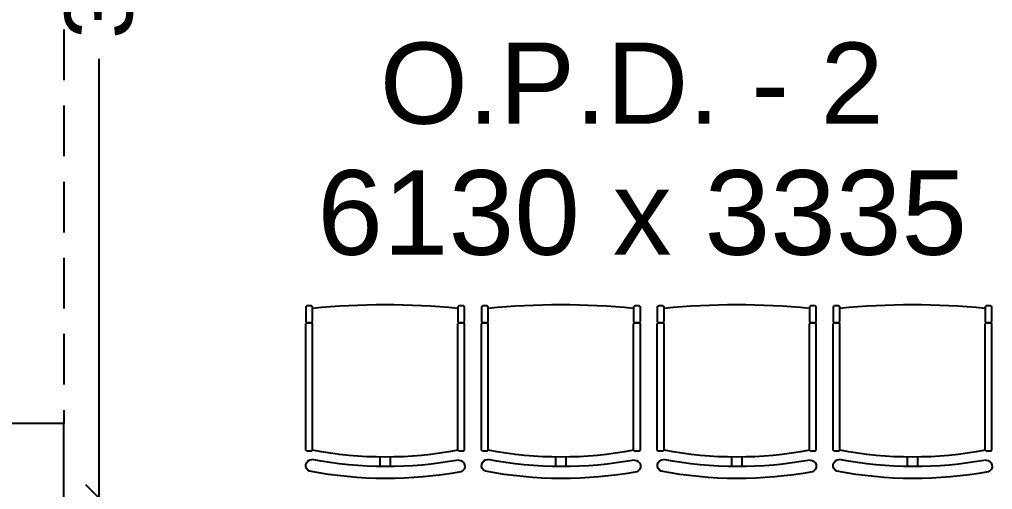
# Model space of a CAD drawing. Extents: x 6345096 to 6738923, y -6490958 to -6305885.
# Drawn here: x 6641668 to 6644547, y -6385465 to -6384075 of the extents above; entities that cross this region are included whole.
import ezdxf
from ezdxf.enums import TextEntityAlignment as Align

# ---------------------------------------------------------------- set-up
doc = ezdxf.new("R2010")
doc.units = 0
doc.header["$LTSCALE"] = 600
doc.header["$MEASUREMENT"] = 0
doc.header["$PDMODE"] = 35
doc.linetypes.add('HIDDEN', pattern=[0.375, 0.25, -0.125])
doc.layers.get('0').update_dxf_attribs({"linetype": 'CONTINUOUS'})
doc.layers.get('Defpoints').update_dxf_attribs({"linetype": 'CONTINUOUS'})
for name, color, linetype in [('furniture', 33, 'CONTINUOUS'), ('HS', 251, 'CONTINUOUS'), ('LA-column', 3, 'CONTINUOUS'), ('Room Dim', 1, 'CONTINUOUS'), ('TEXT', 6, 'CONTINUOUS'), ('Walls', 7, 'CONTINUOUS'), ('Working Dim', 5, 'CONTINUOUS')]:
    doc.layers.add(name, color=color, linetype=linetype)
doc.styles.add('ari', font='arial.ttf')
doc.styles.add('ARIAL', font='arial.ttf')
doc.dimstyles.new('int. dim', dxfattribs={"dimtxt": 200, "dimasz": 80, "dimexe": 80, "dimexo": 0, "dimgap": 70, "dimtad": 0, "dimdec": 0, "dimzin": 12, "dimdsep": 46, "dimtxsty": 'ari', "dimblk": 'OBLIQUE', "dimcen": 2, "dimdle": 80, "dimclrd": 256, "dimclre": 256, "dimclrt": 6, "dimadec": 0, "dimazin": 0, "dimtfac": 1, "dimtdec": 0, "dimtix": 1, "dimtmove": 2, "dimatfit": 3, "dimfxl": 1, "dimtolj": 1, "dimtzin": 0, "dimlwd": -1, "dimlwe": -1, "dimarcsym": 0})

# ---------------------------------------------------------------- blocks, each defined once
blk = doc.blocks.new('A$C32852038')
at = {"layer": 'furniture', "color": 8}
for p, q in [((-231.7, -54), (-235, -57.2)), ((-235, -430.7), (-235, -57.2)), ((-231.7, -54), (-218.3, -54)), ((-215, -57.2), (-218.3, -54)), ((-215, -430.7), (-215, -57.2)), ((218.3, -54), (215, -57.2)), ((215, -430.7), (215, -57.2)), ((218.3, -54), (231.7, -54)), ((235, -57.2), (231.7, -54)), ((235, -430.7), (235, -57.2)), ((-231.7, -434), (-235, -430.7)), ((-218.3, -434), (-215, -430.7)), ((218.3, -434), (215, -430.7)), ((231.7, -434), (235, -430.7)), ((-231.7, -434), (-218.3, -434)), ((-15.7, -479.2), (-15.7, -451.1)), ((14.8, -479.2), (14.8, -451.1)), ((218.3, -434), (231.7, -434))]:
    blk.add_line(p, q, dxfattribs=at)
for points in [[(-235, -50.7), (-235, -7.2), (-231.7, -4), (-218.3, -4), (-215, -7.2), (-215, -50.7), (-218.3, -54), (-231.7, -54)], [(215, -50.7), (215, -7.2), (218.3, -4), (231.7, -4), (235, -7.2), (235, -50.7), (231.7, -54), (218.3, -54)]]:
    blk.add_lwpolyline(points, close=True, dxfattribs=at)
for centre, radius, start, end in [((0, -2191.6), 2191.6, 84.37, 95.63), ((0, 692.7), 1143.8, 259.1657, 280.8343), ((-217.4, -477.9), 18, 89.4431, 247.6466), ((-4.7, 698.8), 1178, 259.5839, 280.8292), ((216.8, -476.2), 18, 292.3534, 90.5569), ((-4.7, 698.8), 1213.3, 259.5771, 280.848)]:
    blk.add_arc(centre, radius, start, end, dxfattribs=at)
blk = doc.blocks.new('_Oblique')
at = {"color": 0, "linetype": 'ByBlock', "lineweight": -2}
blk.add_line((-0.5, -0.5), (0.5, 0.5), dxfattribs=at)
blk = doc.blocks.new('*D2171')
at = {"layer": 'Defpoints', "color": 0, "transparency": 16777216}
for p in [(6641689.4, -6382154.5), (6641689.4, -6385489.9), (6641903.9, -6385489.9)]:
    blk.add_point(p, dxfattribs=at)
at = {"layer": 'Working Dim', "transparency": 16777216}
for p, q in [((6641903.9, -6382074.5), (6641903.9, -6383452.9)), ((6641689.4, -6382154.5), (6641983.9, -6382154.5)), ((6641903.9, -6385569.9), (6641903.9, -6384191.5)), ((6641689.4, -6385489.9), (6641983.9, -6385489.9))]:
    blk.add_line(p, q, dxfattribs=at)
at = {"layer": 'Working Dim', "transparency": 16777216, "xscale": 80, "yscale": 80, "zscale": 80}
for p, rotation in [((6641903.9, -6382154.5), 90), ((6641903.9, -6385489.9), 270)]:
    blk.add_blockref('_Oblique', p, dxfattribs=dict(at, rotation=rotation))
at = {"layer": 'Working Dim', "color": 6, "transparency": 16777216, "insert": (6641903.9, -6383822.2), "char_height": 200, "attachment_point": 5, "rotation": 90, "style": 'ari'}
blk.add_mtext('\\A1;3335', dxfattribs=at)
blk = doc.blocks.new('A$C2CD672AE')
at = {"layer": 'Walls', "color": 8, "linetype": 'HIDDEN'}
blk.add_line((111480, 77719.3), (111480, 71154.2), dxfattribs=at)

msp = doc.modelspace()

# ---------------------------------------------------------------- linework, layer by layer
at = {"layer": 'LA-column', "color": 2, "elevation": 3.421}
msp.add_lwpolyline([(6641799.354, -6386019.668), (6641799.354, -6385269.668), (6641049.354, -6385269.668), (6641049.354, -6386019.668)], close=True, dxfattribs=at)

# ---------------------------------------------------------------- block references
at = {"layer": 'furniture', "xscale": -1}
for p in [(6642750.266, -6384917.739, 0.681), (6643270.266, -6384917.739, 0.681), (6643790.266, -6384917.739, 0.681), (6644310.266, -6384917.739, 0.681)]:
    msp.add_blockref('A$C32852038', p, dxfattribs=at)
at = {"layer": 'HS'}
msp.add_blockref('A$C2CD672AE', (6530319.294, -6456423.902, 8.17), dxfattribs=at)

# ---------------------------------------------------------------- texts
at = {"layer": 'Room Dim', "color": 1, "style": 'ari'}
msp.add_text('6130 x 3335', height=250, rotation=359.999984, dxfattribs=at).set_placement((6643510.627, -6384770.679, 1.377), align=Align.CENTER)
at = {"layer": 'TEXT', "color": 7, "style": 'ARIAL'}
msp.add_text('O.P.D. - 2', height=240, dxfattribs=at).set_placement((6643479.455, -6384383.343, 1.377), align=Align.CENTER)

# ---------------------------------------------------------------- dimensions: what is measured, and where the dimension line sits
at = {"layer": 'Working Dim', "color": 6}
dim = msp.add_linear_dim(base=(6641903.854, -6385489.852), p1=(6641689.422, -6382154.522), p2=(6641689.422, -6385489.852), angle=90, dimstyle='int. dim', override={"dimtxt": 200, "dimarcsym": 1}, dxfattribs=at)
dim.commit()
dim.dimension.update_dxf_attribs({"geometry": '*D2171', "text_midpoint": (6641903.854, -6383822.187)})

doc.saveas('drawing.dxf')
